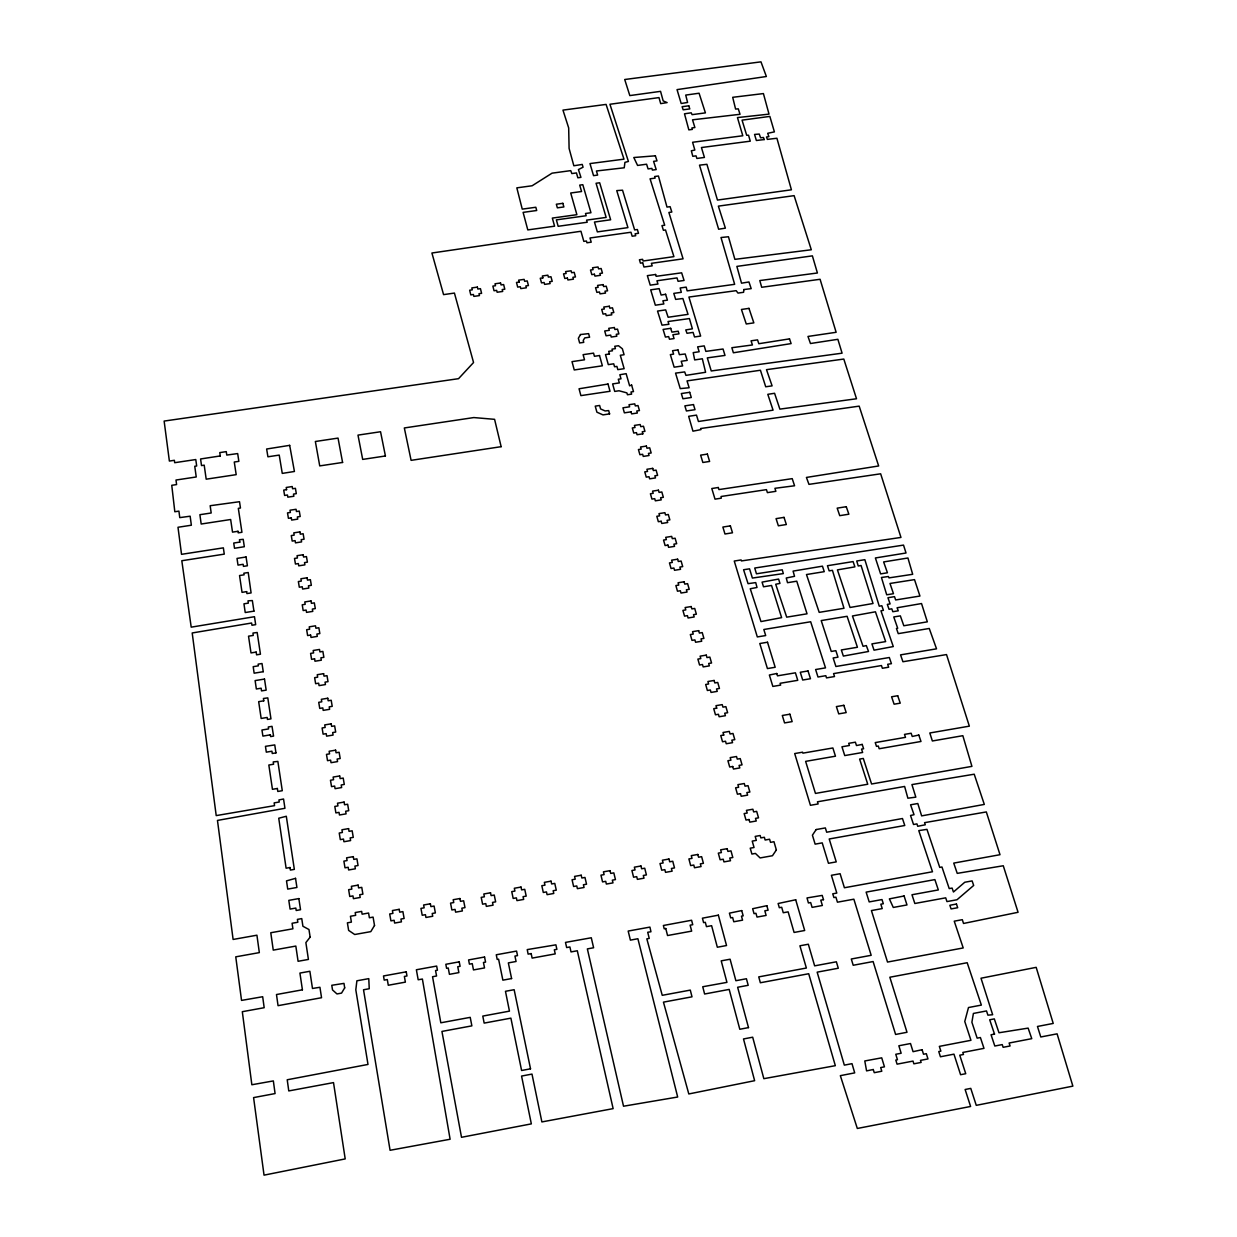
<?xml version="1.0" encoding="UTF-8"?>
<svg xmlns="http://www.w3.org/2000/svg" width="1237" height="1237" viewBox="0 0 1237 1237"><rect width="100%" height="100%" fill="white"/><g stroke="black" fill="none" stroke-linecap="round" stroke-linejoin="round"><path stroke-width="1.5" d="M743.854 289.551L743.592 292.288L737.963 293.092L736.185 290.664L688.916 297.05L700.637 336.062L694.529 336.959L693.091 332.397L686.999 333.294L685.762 329.939L692.38 328.826L689.411 318.558L668.042 321.527L668.892 324.295L661.996 325.161L657.527 311.075L665.676 309.884L668.135 317.26L688.035 314.353L682.87 298.519L675.665 299.4L673.794 293.385L681.324 292.303L680.164 287.989L686.179 287.123L687.153 290.865L734.654 284.324L721.001 237.519L728.454 236.746L734.886 259.353L811.302 249.766L794.108 195.647L718.357 206.131L725.377 228.149L718.635 229.232L699.508 165.155L706.915 164.305L717.46 200.069L791.417 189.802L776.913 138.25L767.388 139.394L766.492 136.982L768.904 136.642L767.682 133.302L774.393 131.88L769.847 116.402L742.061 120.144L746.669 135.235L748.555 135.235L750.271 141.173L701.441 147.543L704.425 157.439L696.895 158.46L696.029 155.862L692.797 156.295L691.344 150.79L694.838 150.048L692.596 142.27L742.788 135.761L737.453 117.577L769.012 114.129L763.415 93.579L732.706 97.306L735.582 109.057L738.288 108.856L740.035 114.299L692.534 119.819L694.885 127.55L691.87 127.952L692.364 129.406L688.839 129.87L684.494 113.804L691.205 112.814L692.086 114.654L705.415 112.876L699.075 93.223L685.731 95.079L687.586 102.47L681.17 103.491L677.041 89.621L766.368 76.508L760.971 61.85L624.716 79.508L629.819 95.589L660.558 91.352L663.171 100.908L667.114 102.594L660.697 103.63L658.981 97.599L609.934 104.264L628.411 161.444L624.932 162.372L624.237 167.784L596.435 170.984L597.641 175.082L593.544 175.639L589.972 163.578L623.989 159.156L606.084 104.418L562.959 110.108L568.68 127.937L569.097 148.44L573.844 165.773L582.24 164.428L583.06 167.211L578.421 169.577L580.942 177.355L577.849 177.788L576.457 172.933L571.834 173.567L570.721 170.629L552.058 173.165L532.126 185.766L516.834 187.854L522.246 209.13L535.822 207.259L536.703 210.506L523.112 212.377L527.797 229.912L554.578 226.185L552.336 218.083L576.89 214.681L570.705 193.003L581.56 191.519L579.705 185.117L582.813 184.7L590.961 212.733L585.518 213.491L586.168 215.733L556.372 219.861L558.15 226.294L587.204 222.243L586.585 220.124L606.145 217.418L596.064 183.262L599.667 182.782L610.645 219.784L594.471 222.041L597.347 231.891L627.932 227.623L616.753 190.606L622.536 190.204L634.627 229.912L637.364 229.525L638.508 233.314L635.122 233.778L635.71 235.726L632.169 236.221L630.963 232.247L590.003 237.983L591.209 242.174L586.957 242.777L586.462 241.014L583.833 241.385L580.942 231.257L431.914 253.013L443.573 294.622L454.427 293.076L473.555 362.518L458.54 378.677L164.134 421.075L169.376 461.061L174.371 460.303L174.68 462.7L195.771 459.545L196.683 465.993L194.75 466.272L196.235 476.972L175.994 480.033L176.597 484.579L171.757 485.306L174.819 511.747L178.917 511.128L179.767 517.623L190.142 516.2L191.364 525.215L177.989 527.271L181.53 554.331L223.356 547.852L224.268 554.13L181.808 560.732L191.209 627.159L254.482 616.706L255.672 624.654L251.961 625.242L251.606 623.015L192.199 632.973L216.212 815.6L274.552 805.643L274.15 802.89L279.237 802.024L278.928 799.937L283.551 799.009L284.943 808.287L217.465 820.425L233.113 939.455L256.925 935.203L259.337 952.614L235.757 956.835L241.54 1000.408L262.677 996.728L264.177 1007.707L242.313 1011.696L251.853 1084.756L273.346 1080.922L275.078 1093.57L253.585 1097.606L264.038 1175.15L345.2 1158.914L333.511 1082.607L288.778 1090.926L287.216 1079.777L367.992 1064.438L355.808 989.816L356.89 980.802L368.781 978.637L369.245 988.734L363.523 989.77L390.072 1150.286L450.113 1139.246L422.389 979.039L418.183 979.766L416.374 969.762L436.661 966.066L437.434 970.195L435.548 970.55L436.568 975.993L432.548 976.735L440.82 1022.798L470.215 1017.355L471.869 1025.86L441.934 1031.426L461.509 1137.298L531.338 1123.876L521.566 1076.066L531.987 1074.087L541.883 1121.928L613.135 1108.63L577.308 950.758L571.015 951.918L569.901 946.97L566.654 947.557L565.495 942.408L591.286 937.77L593.605 947.758L587.359 948.903L623.525 1106.218L677.675 1097.018L637.89 938.728L630.391 940.135L628.18 931.059L649.92 927.101L650.956 931.755L647.724 932.265L649.239 938.419L646.827 938.852L662.243 995.321L690.292 990.11L692.009 996.821L663.449 1002.14L688.808 1093.956L754.632 1080.69L743.499 1038.956L752.684 1037.209L763.847 1078.679L835.331 1065.676L808.704 973.735L760.353 982.75L758.745 976.89L806.369 968.03L799.922 945.795L808.333 944.233L814.642 965.85L836.367 961.798L838.284 968.231L817.162 972.158L844.33 1065.134L851.999 1063.665L854.705 1072.881L840.34 1075.664L857.318 1128.469L970.597 1106.466L965.123 1089.503L970.767 1088.39L976.271 1105.352L1072.866 1086.132L1057.094 1033.838L1040.781 1036.977L1037.472 1026.463L1053.228 1023.432L1036.173 967.349L981.003 978.22L992.662 1014.727L987.915 1015.16L986.507 1010.938L973.395 1013.443L971.895 1022.241L977.153 1038.152L980.4 1037.534L983.987 1048.357L962.819 1052.44L963.484 1054.481L959.757 1055.207L965.741 1073.701L960.592 1074.706L953.959 1054.156L940.429 1056.769L938.759 1051.543L940.862 1051.141L939.347 1046.378L970.952 1040.302L964.767 1021.484L968.494 1007.536L981.358 1005.093L967.179 962.726L889.836 977.23L906.999 1032.276L895.603 1034.457L873.106 961.551L853.205 965.262L851.303 959L871.173 955.304L853.855 899.191L837.434 902.19L835.918 897.181L833.893 897.552L832.748 893.81L836.8 893.083L831.388 875.301L840.109 873.724L844.407 887.749L932.497 871.76L918.782 830.615L926.961 829.362L939.749 867.4L941.96 866.998L949.227 888.599L952.119 888.073L953.449 892.001L964.783 882.244L972.112 880.914L973.674 885.445L957.005 899.747L946.954 901.587L945.702 897.83L914.839 903.489L911.978 894.753L938.326 889.929L934.878 879.6L866.132 892.124L869.194 901.912L881.996 899.562L883.311 903.737L880.837 904.201L882.228 908.592L871.42 910.571L887.517 962.061L963.206 947.944L954.237 921.178L962.309 919.679L963.53 923.467L1018.066 912.287L1003.269 865.761L957.237 873.368L953.742 863.101L1000.006 854.705L986.322 811.936L924.565 822.667L925.276 824.785L917.73 826.285L916.942 823.888L913.524 824.491L910.54 815.477L914.035 814.704L910.571 804.808L917.808 803.524L921.642 815.879L984.312 804.421L974.215 774.207L911.932 784.583L915.828 797.154L907.881 798.205L904.618 786.454L817.456 801.808L818.121 803.957L810.436 805.302L794.695 753.565L802.581 752.189L802.875 753.147L832.872 747.968L835.47 756.194L805.627 761.373L815.461 793.427L867.755 784.243L859.622 759.085L863.302 758.451L871.575 783.995L971.926 766.368L962.834 735.69L932.358 740.978L929.822 732.984L969.344 726.15L946.521 654.574L902.933 661.733L900.551 654.868L936.533 648.822L929.25 628.473L898.248 633.638L896.454 628.489L897.706 628.272L893.763 616.954L900.35 615.871L903.814 625.752L927.333 621.84L921.534 603.548L897.088 607.769L898.263 610.815L892.82 611.712L891.8 608.82L889.032 609.284L887.331 604.383L890.099 603.919L887.95 597.734L894.506 596.651L895.665 599.96L919.941 596.048L914.514 579.627L889.991 583.462L893.47 593.698L886.713 594.796L881.44 577.478L888.429 576.519L889.001 577.88L912.69 574.293L907.927 557.995L883.635 561.938L887.439 572.777L880.62 573.891L875.394 557.964L906.025 553.001L903.52 545.1L754.74 568.03L756.456 573.798L782.232 569.809L783.33 573.597L752.39 578.066L749.545 568.834L743.576 569.747L748.06 583.663L755.73 582.596L757.013 587.467L750.256 588.75L760.971 621.577L781.614 617.634L771.548 585.472L763.507 586.786L762.069 582.117L778.599 579.071L779.959 583.385L775.707 584.251L786.701 617.155L807.034 613.815L796.767 581.189L787.521 582.689L786.253 578.004L794.541 576.303L793.087 571.107L822.45 566.175L824.259 571.664L806.478 574.54L819.203 612.361L843.99 608.279L832.424 570.334L829.161 570.86L827.445 565.726L853.082 561.583L854.891 566.871L837.434 569.886L850.035 607.475L873.028 603.501L861.076 565.51L858.231 565.974L856.731 560.995L864.849 559.681L879.26 606.176L881.826 605.743L883.419 610.351L880.96 610.8L893.284 646.564L874.033 650.167L871.915 643.889L885.646 641.601L875.44 611.805L852.448 615.98L863.055 646.317L866.317 645.575L868.529 651.482L843.356 656.074L841.346 649.951L857.427 647.26L847.098 616.304L821.213 620.572L831.249 651.451L835.856 650.677L837.975 657.172L833.15 657.976L835.918 666.496L889.326 657.512L891.429 663.666L887.671 664.3L888.661 667.207L882.368 668.274L881.455 665.552L833.568 673.608L834.511 676.546L826.502 677.891L825.806 675.696L817.997 677.01L815.616 669.526L825.512 667.872L810.668 621.763L763.832 629.494L765.688 635.555L757.322 636.931L734.252 561.041L741.102 559.944L741.411 560.933L900.969 537.43L880.651 473.802L808.967 484.363L806.431 477.436L878.657 465.962L859.174 406.138L700.59 428.528L700.931 429.626L692.952 431.172L688.653 416.312L696.493 415.122L698.441 421.492L773.063 410.158L767.806 394.325L774.578 393.289L779.867 409.122L856.514 398.762L843.804 359.055L766.492 369.662L772.104 385.867L765.718 386.779L760.43 370.25L687.03 380.903L689.133 387.753L680.242 388.604L675.557 373.126L684.679 371.92L685.947 375.368L705.6 372.275L702.338 358.776L694.684 359.921L693.215 352.638L699.168 351.756L697.637 346.855L704.209 345.881L705.863 351.385L723.042 349.004L725.006 355.421L707.317 357.88L711.244 370.961L842.088 353.179L837.866 339.309L810.467 343.515L807.977 336.449L836.135 332.289L820.085 279.284L761.698 287.278L759.796 280.552L817.41 272.99L812.384 255.858L736.865 266.403L741.52 283.18L748.942 281.959L751.199 288.638L743.854 289.551M580.493 334.531L578.359 338.273L579.643 342.958L583.756 342.355L583.23 340.422L584.776 337.902L589.601 337.206L588.611 333.634L580.493 334.531M374.517 925.477L370.791 931.631L354.725 934.507L348.633 930.394L347.396 922.833L351.401 922.122L350.427 916.261L355.668 915.334L355.205 912.55L361.652 911.406L362.116 914.189L368.58 913.03L369.384 917.761L373.079 917.112L374.517 925.477M344.69 987.884L341.536 993.11L336.974 993.945L332.521 989.94L331.779 985.286L343.979 983.384L344.69 987.884M816.188 829.548L812.415 835.191L815.137 844.144L822.218 842.876L828.45 863.287L836.243 861.895L829.207 838.98L904.773 825.496L902.469 818.523L826.672 832.223L825.357 827.924L816.188 829.548M776.357 849.974L772.46 855.726L760.106 857.937L755.42 853.422L751.895 854.056L750.225 848.18L754.044 847.5L752.22 841.098L756.333 840.371L755.188 836.398L760.167 835.516L760.848 837.897L764.358 837.279L765.146 840.016L769.584 839.227L770.527 842.351L773.96 841.701L776.357 849.974M310.131 937.12L305.879 942.609L308.415 959.433L298.086 961.288L295.829 946.073L273.253 950.124L270.779 932.744L292.906 928.801L292.087 923.266L297.839 922.245L297.406 919.385L301.751 918.612L302.91 926.25L308.972 929.544L310.131 937.12M631.612 385.047L629.618 385.82L626.138 373.667L619.845 374.749L621.005 378.831L618.299 379.233L619.335 382.913L612.624 383.918L614.727 391.418L619.01 390.768L626.912 392.887L627.437 394.742L631.628 394.124L631.009 391.974L633.499 391.603L631.612 385.047M922.091 1049.703L913.061 1051.682L910.509 1043.533L898.851 1045.775L901.154 1053.244L895.774 1054.28L897.443 1059.738L895.804 1060.063L897.072 1064.16L913.014 1061.083L913.865 1063.82L921.132 1062.428L920.483 1060.372L927.966 1058.934L926.327 1053.692L923.513 1054.233L922.091 1049.703M918.782 735.041L912.241 736.463L911.143 733.247L904.51 734.391L905.499 737.345L875.239 742.587L876.476 746.359L878.301 746.035L879.182 748.741L920.993 741.473L918.782 735.041M766.832 905.685L752.653 908.716L754.029 913.648L755.962 913.293L757.029 917.081L766.12 915.426L764.822 910.803L768.1 910.2L766.832 905.685M795.7 899.778L778.119 903.52L779.325 907.711L781.691 907.278L783.268 912.736L788.139 911.855L794.092 932.451L804.684 930.502L795.7 899.778M741.721 910.587L729.413 913.153L730.711 917.9L732.644 917.545L733.788 921.766L742.571 920.158L741.473 916.153L743.174 915.844L741.721 910.587M665.769 928.508L664.223 928.832L663.388 925.492L691.591 920.251L692.751 924.704L690.122 925.183L691.669 931.121L667.547 935.528L665.769 928.508M873.26 1069.51L866.58 1070.886L864.787 1060.959L881.718 1057.836L884.455 1066.835L880.682 1067.562L881.795 1071.227L874.265 1072.68L873.26 1069.51M776.774 673.5L769.368 675.015L772.847 686.427L780.655 685.112L780.083 683.303L797.757 680.319L795.422 672.82L777.485 675.835L776.774 673.5M862.204 744.411L856.483 745.54L855.385 742.185L848.706 743.329L849.402 745.494L841.949 746.777L844.747 755.575L862.637 752.467L861.555 749.112L863.612 748.756L862.204 744.411M904.092 895.975L889.372 898.882L893.284 907.448L906.984 904.943L904.092 895.975M994.517 1034.101L991.053 1034.766L994.811 1046.023L1002.233 1044.6L1003.145 1047.306L1010.103 1045.961L1009.114 1043.023L1031.766 1038.663L1028.133 1028.117L998.986 1032.756L994.316 1018.901L989.708 1019.783L994.517 1034.101M718.372 915.164L702.43 918.179L703.59 922.616L705.306 922.307L706.466 926.637L711.615 925.693L717.336 947.233L726.536 945.532L718.372 915.164M530.518 1068.814L521.597 1070.5L510.896 1018.144L484.162 1023.107L482.786 1016.087L509.458 1011.139L505.469 991.301L514.144 989.708L530.518 1068.814M748.493 1027.607L739.803 1029.261L729.181 989.414L704.611 994.007L702.74 986.755L726.939 982.364L721.217 960.855L730.093 959.216L735.876 980.709L746.421 978.745L748.199 985.301L737.639 987.265L748.493 1027.607M511.592 978.56L502.871 980.168L498.588 959.185L497.212 959.433L496.269 954.778L516.571 951.083L517.514 955.613L514.948 956.077L516.076 961.489L508.345 962.896L511.592 978.56M956.448 904.046L949.861 905.268L951.083 908.932L957.685 907.711L956.448 904.046M302.416 989.816L276.485 994.533L278.047 1005.666L321.543 997.718L319.935 987.281L312.482 988.471L309.868 971.277L299.926 973.071L302.416 989.816M459.236 961.845L445.83 964.288L446.588 968.308L448.242 967.999L449.433 974.323L458.881 972.607L457.752 966.731L460.102 966.298L459.236 961.845M484.548 957.021L468.591 959.927L469.426 964.149L472.24 963.638L473.477 969.932L484.533 967.922L483.451 962.494L485.569 962.108L484.548 957.021M406.246 971.834L383.501 975.962L384.212 980.121L387.305 979.549L388.279 985.255L405.38 982.132L404.375 976.441L406.973 975.978L406.246 971.834M823.486 899.67L820.78 900.165L822.373 905.484L812.091 907.37L810.668 902.562L808.41 902.964L807.019 897.938L822.203 895.402L823.486 899.67M531.152 953.572L528.122 954.129L527.24 949.599L555.892 944.836L556.882 949.336L554.331 949.8L555.227 953.897L532.126 958.103L531.152 953.572M668.97 859.035L662.413 860.21L663.125 862.962L660.001 863.519L661.718 870.199L664.841 869.642L665.537 872.348L672.124 871.173L671.413 868.467L674.505 867.91L672.758 861.246L669.681 861.787L668.97 859.035M727.155 848.675L720.645 849.834L721.403 852.587L718.31 853.128L720.12 859.761L723.228 859.22L723.954 861.895L730.495 860.736L729.753 858.045L732.814 857.504L730.974 850.87L727.913 851.412L727.155 848.675M581.204 875.224L574.571 876.399L575.22 879.182L572.066 879.754L573.612 886.496L576.767 885.939L577.401 888.661L584.05 887.486L583.416 884.749L586.539 884.192L584.962 877.45L581.854 878.007L581.204 875.224M697.823 854.458L691.282 855.633L692.009 858.37L688.901 858.926L690.663 865.591L693.787 865.034L694.498 867.74L701.054 866.565L700.343 863.859L703.405 863.318L701.626 856.669L698.549 857.21L697.823 854.458M551.006 881.161L544.357 882.352L544.976 885.151L541.821 885.707L543.306 892.48L546.476 891.908L547.094 894.66L553.774 893.47L553.155 890.717L556.279 890.161L554.764 883.404L551.64 883.96L551.006 881.161M610.042 870.647L603.44 871.838L604.104 874.605L600.966 875.162L602.558 881.904L605.713 881.332L606.362 884.053L612.995 882.878L612.33 880.156L615.438 879.6L613.815 872.874L610.707 873.43L610.042 870.647M521.009 887.068L514.329 888.259L514.917 891.073L511.747 891.63L513.185 898.433L516.37 897.861L516.958 900.613L523.668 899.423L523.065 896.67L526.204 896.114L524.735 889.326L521.612 889.882L521.009 887.068M490.517 892.789L483.822 893.98L484.394 896.794L481.208 897.366L482.585 904.185L485.785 903.613L486.342 906.381L493.068 905.175L492.512 902.422L495.65 901.85L494.243 895.047L491.104 895.603L490.517 892.789M640.952 865.993L634.365 867.168L635.045 869.936L631.921 870.492L633.576 877.203L636.715 876.646L637.395 879.368L643.998 878.177L643.317 875.471L646.41 874.915L644.724 868.219L641.632 868.761L640.952 865.993M399.195 909.334L392.423 910.54L392.918 913.385L389.701 913.973L390.923 920.854L394.139 920.282L394.634 923.065L401.437 921.859L400.943 919.06L404.128 918.488L402.891 911.607L399.706 912.179L399.195 909.334M430.383 903.783L423.626 904.989L424.152 907.819L420.936 908.391L422.219 915.256L425.435 914.684L425.945 917.467L432.734 916.261L432.208 913.478L435.378 912.906L434.079 906.056L430.909 906.613L430.383 903.783M459.917 898.526L453.19 899.716L453.747 902.546L450.546 903.118L451.876 909.968L455.077 909.396L455.618 912.164L462.375 910.958L461.834 908.19L464.988 907.618L463.643 900.783L460.473 901.34L459.917 898.526M665.614 294.267L661.13 295.055L659.151 288.638L650.693 289.845L655.347 305.199L663.852 303.962L662.893 300.807L667.423 300.143L665.614 294.267M358.111 885.12L351.37 886.311L351.834 889.109L348.633 889.681L349.762 896.485L352.962 895.913L353.426 898.665L360.199 897.459L359.735 894.722L362.905 894.15L361.761 887.362L358.591 887.919L358.111 885.12M298.844 898.588L288.809 900.366L290.092 909.087L295.829 908.066L296.2 910.494L300.529 909.721L298.844 898.588M749.05 819.512L746.004 820.054L744.148 813.575L747.21 813.034L746.437 810.359L752.869 809.23L753.642 811.905L756.657 811.364L758.528 817.843L755.498 818.384L756.255 820.997L749.808 822.141L749.05 819.512M289.999 867.524L286.103 868.204L278.742 818.229L286.304 816.265L294.344 869.379L290.386 870.075L289.999 867.524M353.303 856.638L346.607 857.813L347.071 860.565L343.886 861.122L344.999 867.817L348.185 867.261L348.633 869.967L355.359 868.791L354.911 866.086L358.05 865.529L356.921 858.849L353.782 859.406L353.303 856.638M740.468 793.675L737.422 794.2L735.613 787.814L738.644 787.289L737.901 784.645L744.287 783.531L745.03 786.175L748.029 785.65L749.869 792.036L746.87 792.561L747.612 795.144L741.21 796.257L740.468 793.675M295.535 878.347L286.505 880.883L287.726 889.094L296.926 887.47L295.535 878.347M270.362 734.824L262.909 736.108L261.95 730.016L268.584 728.918L268.29 726.969L272.016 726.351L273.563 736.092L270.64 736.587L270.362 734.824M348.571 828.62L341.938 829.764L342.386 832.486L339.232 833.027L340.314 839.614L343.484 839.057L343.932 841.732L350.597 840.572L350.148 837.913L353.272 837.372L352.158 830.8L349.035 831.341L348.571 828.62M732.721 766.492L729.706 767.017L727.913 760.724L730.928 760.198L730.186 757.601L736.525 756.518L737.267 759.116L740.236 758.59L742.045 764.868L739.077 765.394L739.803 767.93L733.448 769.043L732.721 766.492M723.753 735.041L720.769 735.551L722.532 741.752L725.531 741.241L726.243 743.746L732.551 742.664L731.825 740.159L734.793 739.649L733 733.464L730.062 733.974L729.32 731.407L723.026 732.49L723.753 735.041M344.102 802.086L337.5 803.215L337.948 805.89L334.81 806.431L335.892 812.91L339.031 812.369L339.464 814.997L346.082 813.853L345.649 811.24L348.741 810.699L347.643 804.236L344.551 804.761L344.102 802.086M716.702 708.198L713.734 708.693L715.465 714.785L718.434 714.29L719.145 716.749L725.408 715.697L724.696 713.223L727.634 712.728L725.872 706.636L722.949 707.131L722.222 704.626L715.976 705.678L716.702 708.198M339.68 775.955L333.14 777.068L333.573 779.712L330.465 780.238L331.531 786.608L334.639 786.083L335.072 788.665L341.644 787.552L341.211 784.969L344.288 784.444L343.206 778.073L340.129 778.599L339.68 775.955M277.366 788.479L272.449 789.314L268.831 765.023L273.578 764.234L273.222 761.93L277.861 761.42L282.283 790.706L277.815 791.464L277.366 788.479M789.871 714.197L782.31 715.481L784.567 722.918L792.159 721.619L789.871 714.197M897.706 695.735L891.583 696.787L894.104 704.193L900.242 703.157L897.706 695.735M843.835 705.322L836.382 706.59L838.732 713.873L846.185 712.589L843.835 705.322M275.959 752.885L272.264 753.503L271.924 751.215L266.311 752.158L265.46 746.344L274.753 744.921L275.959 752.885M714.12 680.458L707.92 681.51L708.615 683.984L705.678 684.478L707.378 690.493L710.332 689.983L711.028 692.426L717.244 691.375L716.548 688.947L719.455 688.452L717.738 682.453L714.831 682.948L714.12 680.458M335.629 750.179L329.135 751.261L329.568 753.859L326.475 754.384L327.527 760.662L330.619 760.152L331.037 762.688L337.562 761.59L337.129 759.054L340.19 758.528L339.124 752.251L336.077 752.776L335.629 750.179M808.024 670.964L800.277 672.263L802.705 680.025L810.482 678.726L808.024 670.964M767.512 642.235L759.796 643.518L767.419 668.568L775.182 667.269L767.512 642.235M706.265 655.131L700.111 656.151L700.807 658.594L697.884 659.089L699.554 664.996L702.492 664.516L703.173 666.913L709.342 665.877L708.662 663.48L711.553 663.001L709.852 657.094L706.961 657.574L706.265 655.131M331.191 723.831L324.728 724.913L325.161 727.464L322.099 727.974L323.12 734.159L326.197 733.649L326.614 736.154L333.078 735.072L332.66 732.567L335.691 732.057L334.639 725.887L331.624 726.382L331.191 723.831M263.775 700.822L258.672 701.657L261.162 718.45L267.161 717.46L267.455 719.439L270.965 718.867L267.795 697.884L263.419 698.488L263.775 700.822M698.673 630.654L692.565 631.659L693.246 634.071L690.339 634.55L691.993 640.379L694.9 639.9L695.581 642.25L701.704 641.245L701.039 638.88L703.899 638.416L702.229 632.586L699.369 633.066L698.673 630.654M327.759 698.24L321.357 699.307L321.775 701.812L318.729 702.322L319.749 708.414L322.795 707.904L323.197 710.378L329.63 709.311L329.212 706.853L332.212 706.342L331.191 700.266L328.176 700.76L327.759 698.24M608.016 384.042L579.055 388.774L580.895 395.624L610.042 391.279L608.016 384.042M314.585 658.826L311.585 659.321L310.595 653.399L313.595 652.92L313.193 650.476L319.502 649.456L319.919 651.899L322.872 651.42L323.878 657.326L320.909 657.806L321.311 660.202L314.987 661.223L314.585 658.826M263.249 671.706L254.142 673.191L253.198 666.681L258.378 665.831L258.131 664.145L262.012 663.527L263.249 671.706M691.189 606.547L685.128 607.537L685.793 609.903L682.917 610.382L684.54 616.119L687.432 615.639L688.081 617.974L694.173 616.969L693.509 614.65L696.369 614.186L694.715 608.449L691.87 608.913L691.189 606.547M264.502 679.067L255.116 680.597L256.353 688.994L261.131 688.205L261.533 690.895L266.171 690.138L264.502 679.067M323.599 673.67L317.244 674.706L317.662 677.18L314.631 677.675L315.636 683.69L318.651 683.195L319.069 685.623L325.439 684.571L325.037 682.144L328.021 681.649L327.001 675.665L324.017 676.144L323.599 673.67M310.611 635.06L307.626 635.54L306.652 629.71L309.637 629.231L309.235 626.834L315.497 625.814L315.914 628.226L318.852 627.762L319.842 633.576L316.888 634.055L317.29 636.406L311.013 637.426L310.611 635.06M684.107 581.792L678.077 582.766L678.742 585.101L675.881 585.549L677.474 591.209L680.35 590.745L680.999 593.033L687.045 592.059L686.396 589.771L689.225 589.307L687.602 583.663L684.772 584.111L684.107 581.792M256.167 652.085L251.003 652.92L248.529 636.174L253.229 635.431L252.982 633.05L257.172 632.494L260.45 654.203L256.585 654.837L256.167 652.085M289.674 445.351L266.635 449.016L267.919 456.793L279.222 455.092L282.268 473.4L294.421 471.483L289.674 445.351M311.013 600.95L304.781 601.94L305.183 604.321L302.23 604.785L303.173 610.537L306.142 610.057L306.529 612.377L312.775 611.387L312.373 609.068L315.296 608.589L314.322 602.867L311.399 603.331L311.013 600.95M667.934 545.1L665.104 545.548L663.542 540.059L666.372 539.61L665.722 537.337L671.676 536.394L672.325 538.667L675.108 538.219L676.685 543.708L673.902 544.156L674.536 546.367L668.568 547.326L667.934 545.1M253.941 611.14L245.235 612.531L243.952 603.826L248.343 603.13L248.003 600.842L252.348 600.563L253.941 611.14M677.644 559.201L671.645 560.16L672.309 562.464L669.464 562.912L671.042 568.494L673.887 568.03L674.536 570.288L680.536 569.314L679.886 567.072L682.7 566.608L681.108 561.041L678.293 561.49L677.644 559.201M789.5 338.876L758.822 343.716L757.539 339.881L751.06 340.824L752.436 344.968L731.856 347.705L733.386 352.777L791.123 343.592L789.5 338.876M661.161 521.272L658.347 521.705L656.816 516.293L659.615 515.86L658.981 513.618L664.887 512.69L665.521 514.932L668.289 514.484L669.851 519.896L667.068 520.329L667.702 522.524L661.78 523.452L661.161 521.272M307.085 577.787L300.916 578.761L301.302 581.096L298.364 581.56L299.308 587.219L302.245 586.755L302.632 589.044L308.833 588.07L308.446 585.781L311.337 585.317L310.379 579.674L307.487 580.122L307.085 577.787M246.627 591.626L242.035 592.353L239.545 575.53L244.106 574.818L243.859 573.21L248.22 572.53L251.096 592.925L246.921 593.574L246.627 591.626M846.263 506.706L837.186 508.144L839.737 515.659L848.86 514.205L846.263 506.706M730.371 525.864L722.872 527.055L724.975 533.997L732.49 532.791L730.371 525.864M784.026 517.375L776.063 518.643L778.367 525.802L786.345 524.534L784.026 517.375M658.44 490.208L652.579 491.12L653.198 493.316L650.415 493.749L651.93 499.083L654.729 498.65L655.332 500.815L661.223 499.887L660.604 497.738L663.357 497.305L661.826 491.97L659.074 492.403L658.44 490.208M246.07 556.99L237.009 558.413L237.999 565.108L243.132 564.304L243.457 566.376L247.4 565.773L246.07 556.99M718.31 487.502L711.801 488.522L715.017 499.145L721.279 498.171L721.063 496.501L766.445 489.636L767.404 492.635L775.877 491.305L774.919 488.306L794.571 485.77L792.221 478.642L718.944 489.574L718.31 487.502M303.189 554.733L297.05 555.691L297.437 557.995L294.514 558.444L295.442 564.026L298.364 563.562L298.751 565.835L304.905 564.861L304.518 562.603L307.41 562.155L306.451 556.588L303.575 557.037L303.189 554.733M220.263 455.943L200.58 458.973L201.507 465.576L204.198 465.158L206.192 479.183L236.19 474.652L234.272 462.019L238.865 461.339L237.674 453.577L226.773 455.061L226.263 451.629L219.769 452.603L220.263 455.943M291.298 517.87L288.422 518.318L287.51 512.891L290.386 512.458L290.015 510.216L296.06 509.288L296.447 511.515L299.277 511.082L300.204 516.494L297.359 516.942L297.73 519.123L291.669 520.066L291.298 517.87M707.378 454.103L700.637 455.139L702.863 462.483L709.621 461.447L707.378 454.103M237.999 531.292L232.525 532.126L230.654 519.509L201.183 524.024L199.899 514.7L211.187 512.984L210.166 505.717L239.514 501.712L240.457 508.02L238.324 508.345L241.942 532.281L238.231 532.853L237.999 531.292M652.734 468.375L646.92 469.271L647.539 471.452L644.771 471.869L646.255 477.126L649.023 476.709L649.641 478.827L655.486 477.93L654.868 475.797L657.605 475.379L656.089 470.122L653.368 470.539L652.734 468.375M299.895 531.91L293.803 532.853L294.174 535.126L291.283 535.575L292.195 541.079L295.102 540.631L295.473 542.857L301.581 541.899L301.209 539.672L304.07 539.224L303.142 533.735L300.282 534.183L299.895 531.91M239.808 542.1L233.731 543.043L234.504 548.254L244.323 546.723L243.21 539.317L239.452 539.734L239.808 542.1M642.838 433.831L637.07 434.713L636.483 432.641L633.746 433.058L632.308 427.94L635.029 427.523L634.426 425.42L640.178 424.538L640.781 426.657L643.487 426.239L644.941 431.342L642.25 431.759L642.838 433.831M286.582 489.666L283.721 490.099L284.603 495.449L287.463 495.016L287.834 497.166L293.865 496.253L293.494 494.089L296.308 493.656L295.411 488.321L292.581 488.754L292.21 486.543L286.211 487.471L286.582 489.666M646.363 446.093L640.565 446.974L641.183 449.124L638.431 449.541L639.9 454.721L642.652 454.304L643.255 456.407L649.054 455.51L648.451 453.407L651.172 452.989L649.688 447.809L646.966 448.227L646.363 446.093M609.594 413.885L602.991 414.89L596.899 412.184L595.244 406.138L599.636 405.473L600.579 408.937L605.14 410.947L608.666 410.576L609.594 413.885M631.04 411.844L624.376 412.849L622.953 407.808L629.618 406.803L629.014 404.715L634.736 403.85L635.323 405.937L637.998 405.535L639.452 410.576L636.777 410.978L637.349 413.019L631.628 413.885L631.04 411.844M693.462 404.576L684.865 405.875L686.411 410.978L695.024 409.679L693.462 404.576M342.587 462.452L319.734 465.901L315.358 441.501L338.041 438.099L342.587 462.452M385.418 455.974L362.688 459.406L357.988 435.115L380.548 431.744L385.418 455.974M501.14 446.681L411.101 460.35L404.329 427.956L473.802 417.565L494.584 419.328L501.14 446.681M689.705 392.299L681.34 393.552L682.917 398.762L691.297 397.51L689.705 392.299M655.378 155.816L633.792 157.516L637.581 165.433L646.595 164.212L648.08 168.912L651.868 168.402L652.409 170.103L656.198 169.593L653.584 161.351L657.002 160.887L655.378 155.816M599.512 355.529L594.425 356.287L593.544 353.133L583.106 354.663L584.513 359.797L572.004 361.637L574.246 369.956L602.373 365.796L599.512 355.529M609.439 353.983L605.496 354.571L608.31 364.606L613.722 363.817L614.557 366.755L616.907 366.399L617.82 369.631L624.144 368.688L620.309 355.282L624.082 354.725L622.366 348.772L618.5 345.741L614.743 346.283L615.407 348.633L612.006 349.143L612.47 350.798L608.697 351.354L609.439 353.983M677.938 349.916L672.557 350.705L673.608 354.138L670.346 354.617L674.15 367.188L682.638 365.936L681.216 361.281L687.184 360.4L685.205 353.983L679.391 354.679L677.938 349.916M614.325 327.527L608.743 328.331L609.315 330.31L604.707 330.99L606.068 335.784L610.676 335.103L611.233 337.052L616.83 336.232L616.273 334.284L618.887 333.913L617.51 329.119L614.897 329.506L614.325 327.527M748.973 308.369L741.442 309.466L746.267 323.986L753.843 322.872L748.973 308.369M670.717 328.315L663.094 329.429L665.413 337.067L668.66 336.588L669.48 339.247L674.057 338.567L672.882 334.748L679.005 333.851L678.185 331.207L671.892 332.119L670.717 328.315M609.315 306.25L603.78 307.039L604.336 308.987L601.708 309.374L603.053 314.09L605.682 313.719L606.238 315.636L611.789 314.832L611.233 312.915L613.83 312.544L612.47 307.812L609.872 308.199L609.315 306.25M500.552 282.995L495.016 283.783L495.496 285.716L492.867 286.087L494.027 290.741L496.655 290.37L497.135 292.241L502.686 291.453L502.207 289.566L504.804 289.211L503.629 284.556L501.031 284.927L500.552 282.995M642.683 262.816L640.441 263.141L639.421 259.77L642.591 259.322L643.101 261.007L673.918 256.631L665.521 229.974L663.403 230.268L661.95 225.613L664.702 225.242L650.074 178.808L655.131 178.113L654.636 176.52L658.44 176.01L666.99 207.089L670.098 206.656L671.83 212.053L668.892 212.455L683.071 258.827L651.404 263.326L652.177 265.862L643.951 267.022L642.683 262.816M477.374 287.123L471.823 287.912L472.287 289.829L469.658 290.216L470.787 294.885L473.415 294.499L473.879 296.385L479.446 295.597L478.982 293.71L481.595 293.339L480.451 288.669L477.838 289.041L477.374 287.123M542.873 277.877L540.26 278.248L541.497 282.871L544.11 282.5L544.62 284.386L550.125 283.598L549.63 281.727L552.212 281.356L550.96 276.732L548.378 277.103L547.867 275.186L542.363 275.975L542.873 277.877M519.123 282.082L516.494 282.453L517.684 287.092L520.313 286.721L520.808 288.592L526.343 287.804L525.849 285.933L528.431 285.561L527.225 280.923L524.643 281.294L524.132 279.376L518.612 280.165L519.123 282.082M567.396 278.093L564.799 278.464L563.531 273.856L566.129 273.485L565.603 271.583L571.092 270.795L571.618 272.697L574.184 272.341L575.468 276.949L572.901 277.304L573.411 279.175L567.922 279.964L567.396 278.093M594.409 274.243L591.812 274.614L590.497 270.022L593.095 269.651L592.554 267.749L598.028 266.976L598.569 268.877L601.136 268.506L602.45 273.099L599.883 273.47L600.424 275.325L594.951 276.114L594.409 274.243M655.61 274.475L647.353 275.65L650.245 285.159L657.945 284.046L656.955 280.784L677.01 277.908L678.077 281.309L684.061 280.459L681.649 272.82L656.167 276.315L655.61 274.475M603.099 284.618L597.595 285.407L598.151 287.324L595.538 287.711L596.868 292.365L599.481 291.978L600.022 293.865L605.527 293.076L604.986 291.19L607.568 290.819L606.223 286.18L603.656 286.551L603.099 284.618M562.85 203.332L556.341 204.229L557.361 207.847L563.871 206.95L562.85 203.332M688.777 105.81L682.113 106.691L683.164 109.799L689.813 108.918L688.777 105.81M764.203 139.565L756.364 140.492L754.555 134.431L759.255 134.06L760.585 137.771L763.461 137.508L764.203 139.565"/></g></svg>
